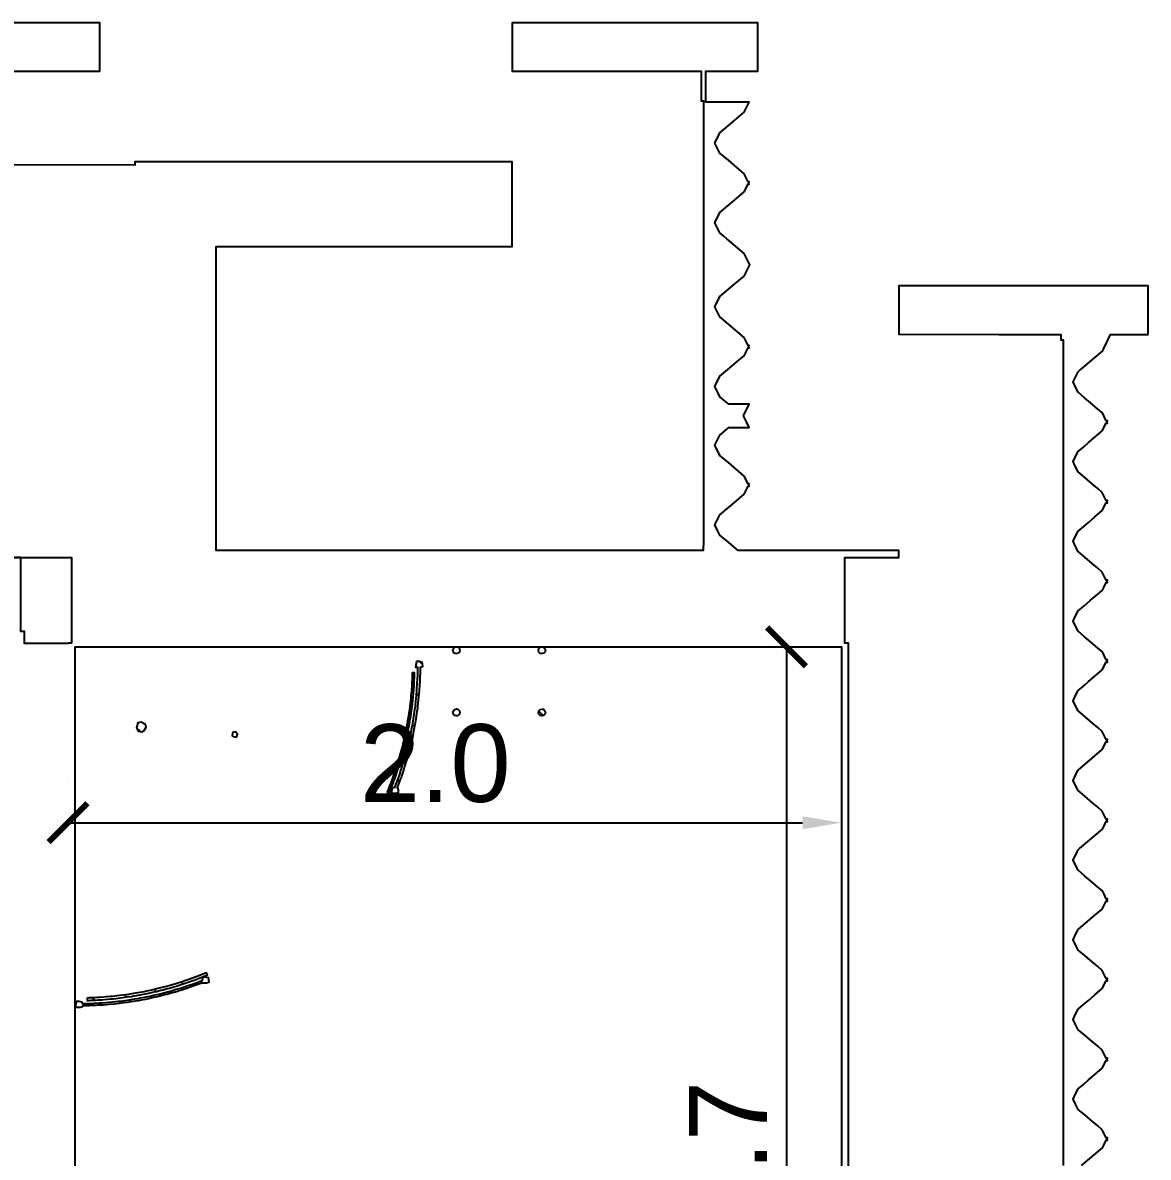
# Model space of a CAD drawing. Header units: metres. Extents: x -155 to -31, y -2 to 38.
# Drawn here: x -141.127 to -138.231, y 16.647 to 19.566 of the extents above; entities that cross this region are included whole.
import ezdxf

# ---------------------------------------------------------------- set-up
doc = ezdxf.new("R2010")
doc.units = ezdxf.units.M
doc.layers.add('DİMENSİONS', color=1, linetype='Continuous', true_color=0xff0000)
doc.layers.add('Layer 03$CATI_MOBILYA', color=9, linetype='Continuous', true_color=0xc0c0c0)
doc.layers.add('Layer 03$CATI_DUVAR', color=7, linetype='Continuous')
doc.styles.add('Default', font='arial.ttf')
doc.dimstyles.new('Default', dxfattribs={"dimscale": 2, "dimtxt": 0.1, "dimasz": 0.1, "dimexe": 0.05, "dimexo": 0.05, "dimgap": 0.025, "dimtad": 1, "dimtoh": 1, "dimzin": 1, "dimdsep": 46, "dimtxsty": 'Default', "dimcen": 0.05, "dimazin": 1, "dimtfac": 1, "dimtdec": 4, "dimtix": 1, "dimtofl": 0, "dimtmove": 1, "dimatfit": 3, "dimfxl": 0.1, "dimtolj": 1, "dimtzin": 1, "dimarcsym": 0})
pattern_1 = [(135, (-140.90624, 9.92203), (-0.0449013, -0.0449013), [])]

# ---------------------------------------------------------------- blocks, each defined once
blk = doc.blocks.new('_ArchTick')
at = {"color": 0, "linetype": 'ByBlock', "const_width": 0.15}
blk.add_lwpolyline([(-0.5, -0.5), (0.5, 0.5)], dxfattribs=at)
blk = doc.blocks.new('*D21')
at = {"layer": 'Defpoints', "color": 0}
for p in [(-139.1615, 17.9601), (-139.1615, 15.2387), (-139.1615, 15.2387)]:
    blk.add_point(p, dxfattribs=at)
at = {"layer": 'DİMENSİONS', "color": 0, "lineweight": -2}
for p, q in [((-139.1615, 17.9601), (-139.1615, 15.3387)), ((-139.0615, 17.9601), (-139.0615, 17.9601)), ((-139.0615, 15.2387), (-139.0615, 15.2387))]:
    blk.add_line(p, q, dxfattribs=at)
at = {"layer": 'DİMENSİONS', "color": 0}
blk.add_solid([(-139.1782, 15.3387), (-139.1449, 15.3387), (-139.1615, 15.2387)], dxfattribs=at)
at = {"layer": 'DİMENSİONS', "color": 0, "lineweight": -2, "xscale": 0.1, "yscale": 0.1, "zscale": 0.1, "rotation": 90}
blk.add_blockref('_ArchTick', (-139.1615, 17.9601), dxfattribs=at)
at = {"layer": 'DİMENSİONS', "color": 0, "insert": (-139.3119, 16.6494), "char_height": 0.2, "attachment_point": 5, "rotation": 90, "style": 'Default'}
blk.add_mtext('\\A1;2.7', dxfattribs=at)
blk = doc.blocks.new('*D60')
at = {"layer": 'Defpoints', "color": 0}
for p in [(-141.01, 17.5076), (-139.0202, 17.5076), (-139.0202, 17.5076)]:
    blk.add_point(p, dxfattribs=at)
at = {"layer": 'DİMENSİONS', "color": 0, "lineweight": -2}
for p, q in [((-141.01, 17.6076), (-141.01, 17.6076)), ((-139.0202, 17.6076), (-139.0202, 17.6076)), ((-141.01, 17.5076), (-139.1202, 17.5076))]:
    blk.add_line(p, q, dxfattribs=at)
at = {"layer": 'DİMENSİONS', "color": 0}
blk.add_solid([(-139.1202, 17.4909), (-139.1202, 17.5243), (-139.0202, 17.5076)], dxfattribs=at)
at = {"layer": 'DİMENSİONS', "color": 0, "lineweight": -2, "xscale": 0.1, "yscale": 0.1, "zscale": 0.1, "rotation": 180}
blk.add_blockref('_ArchTick', (-141.01, 17.5076), dxfattribs=at)
at = {"layer": 'DİMENSİONS', "color": 0, "insert": (-140.0651, 17.6597), "char_height": 0.2, "attachment_point": 5, "style": 'Default'}
blk.add_mtext('\\A1;2.0', dxfattribs=at)

msp = doc.modelspace()

# ---------------------------------------------------------------- hatches: boundary and pattern name
at = {"layer": 'Layer 03$CATI_MOBILYA'}
h = msp.add_hatch(dxfattribs=at)
h.set_pattern_fill('ANSI31', scale=0.02, angle=90, style=0, pattern_type=2)
h.set_pattern_definition(pattern_1)
h.paths.add_polyline_path([(-140.0073, 17.9594), (-140.0063, 17.9591), (-140.0038, 17.9566), (-140.003, 17.9558), (-140.002, 17.9523), (-140.0017, 17.9513), (-140.0027, 17.9478), (-140.003, 17.9468), (-140.0055, 17.9443), (-140.0063, 17.9435), (-140.0097, 17.9426), (-140.0108, 17.9423), (-140.0142, 17.9433), (-140.0153, 17.9435), (-140.0178, 17.946), (-140.0186, 17.9468), (-140.0195, 17.9502), (-140.0198, 17.9513), (-140.0189, 17.9548), (-140.0186, 17.9558), (-140.0161, 17.9584), (-140.0153, 17.9591), (-140.0118, 17.96), (-140.0108, 17.9603)], flags=0)
h = msp.add_hatch(dxfattribs=at)
h.set_pattern_fill('ANSI31', scale=0.02, angle=90, style=0, pattern_type=2)
h.set_pattern_definition(pattern_1)
h.paths.add_polyline_path([(-139.796, 17.9584), (-139.7953, 17.9591), (-139.7918, 17.96), (-139.7908, 17.9603), (-139.7873, 17.9594), (-139.7862, 17.9591), (-139.7838, 17.9566), (-139.783, 17.9558), (-139.782, 17.9523), (-139.7817, 17.9513), (-139.7827, 17.9478), (-139.783, 17.9468), (-139.7855, 17.9443), (-139.7862, 17.9435), (-139.7897, 17.9426), (-139.7908, 17.9423), (-139.7942, 17.9433), (-139.7953, 17.9435), (-139.7978, 17.946), (-139.7986, 17.9468), (-139.7995, 17.9502), (-139.7998, 17.9513), (-139.7989, 17.9548), (-139.7986, 17.9558)], flags=0)
h = msp.add_hatch(dxfattribs=at)
h.set_pattern_fill('ANSI31', scale=0.02, angle=90, style=0, pattern_type=2)
h.set_pattern_definition(pattern_1)
h.paths.add_polyline_path([(-140.1772, 17.5891), (-140.1746, 17.5991), (-140.1698, 17.5986), (-140.1691, 17.5985), (-140.1686, 17.5998), (-140.1654, 17.6081), (-140.1634, 17.6136), (-140.1593, 17.625), (-140.1567, 17.6326), (-140.1535, 17.642), (-140.1522, 17.646), (-140.1482, 17.6589), (-140.1463, 17.6651), (-140.1437, 17.6741), (-140.1392, 17.69), (-140.1365, 17.7009), (-140.1346, 17.7081), (-140.1325, 17.717), (-140.1314, 17.7221), (-140.13, 17.7283), (-140.1273, 17.741), (-140.1261, 17.7475), (-140.124, 17.7584), (-140.1221, 17.7692), (-140.1211, 17.7752), (-140.1194, 17.7861), (-140.1183, 17.7938), (-140.117, 17.8031), (-140.1164, 17.8078), (-140.115, 17.8209), (-140.1143, 17.8273), (-140.1136, 17.8351), (-140.1124, 17.8485), (-140.1113, 17.8664), (-140.1107, 17.8764), (-140.1104, 17.887), (-140.11, 17.9055), (-140.11, 17.9072), (-140.1148, 17.9072), (-140.1147, 17.9137), (-140.1122, 17.9236), (-140.1074, 17.9232), (-140.0996, 17.9214), (-140.0986, 17.9169), (-140.0978, 17.9087), (-140.1036, 17.9072), (-140.104, 17.9072), (-140.1041, 17.9), (-140.1042, 17.8918), (-140.1045, 17.8841), (-140.105, 17.8704), (-140.1055, 17.8625), (-140.1064, 17.8488), (-140.1073, 17.838), (-140.1079, 17.8312), (-140.1097, 17.815), (-140.1105, 17.8073), (-140.1112, 17.8021), (-140.1124, 17.7929), (-140.114, 17.7818), (-140.1151, 17.7744), (-140.1176, 17.7601), (-140.1191, 17.7518), (-140.1217, 17.7388), (-140.1232, 17.7313), (-140.1249, 17.7236), (-140.128, 17.7099), (-140.1315, 17.6961), (-140.1335, 17.6884), (-140.1357, 17.6803), (-140.1399, 17.6657), (-140.1439, 17.6526), (-140.1461, 17.6453), (-140.1479, 17.6399), (-140.152, 17.6276), (-140.1533, 17.624), (-140.1559, 17.6169), (-140.1612, 17.6023), (-140.1632, 17.5972), (-140.162, 17.5969), (-140.161, 17.5923), (-140.1602, 17.5841), (-140.166, 17.5827), (-140.1772, 17.5826)], flags=0)
h = msp.add_hatch(dxfattribs=at)
h.set_pattern_fill('ANSI31', scale=0.02, angle=90, style=0, pattern_type=2)
h.set_pattern_definition(pattern_1)
h.paths.add_polyline_path([(-140.1336, 17.7508), (-140.1324, 17.757), (-140.1305, 17.7677), (-140.1294, 17.7739), (-140.1282, 17.7817), (-140.1262, 17.795), (-140.124, 17.8124), (-140.1228, 17.8226), (-140.1212, 17.8405), (-140.1203, 17.8505), (-140.1196, 17.8616), (-140.1192, 17.8679), (-140.119, 17.8723), (-140.1186, 17.8809), (-140.1184, 17.8859), (-140.1182, 17.8936), (-140.1204, 17.8936), (-140.1243, 17.8937), (-140.1245, 17.8851), (-140.1246, 17.8799), (-140.1253, 17.8668), (-140.1257, 17.8596), (-140.1266, 17.8469), (-140.1271, 17.8407), (-140.1276, 17.8356), (-140.1284, 17.8266), (-140.1299, 17.8141), (-140.1307, 17.8069), (-140.1314, 17.8017), (-140.1326, 17.7927), (-140.1348, 17.7784), (-140.1363, 17.769), (-140.1376, 17.7619), (-140.1389, 17.755), (-140.1398, 17.7498), (-140.1411, 17.7436), (-140.1433, 17.7329), (-140.1445, 17.7276), (-140.1452, 17.7246), (-140.1464, 17.7193), (-140.1473, 17.7154), (-140.1487, 17.7096), (-140.1507, 17.7019), (-140.1535, 17.6912), (-140.1552, 17.6849), (-140.1579, 17.6751), (-140.1618, 17.6625), (-140.1642, 17.6546), (-140.1687, 17.6409), (-140.171, 17.6339), (-140.1742, 17.6251), (-140.1796, 17.6102), (-140.1827, 17.6023), (-140.1847, 17.5973), (-140.1876, 17.5901), (-140.189, 17.5865), (-140.1855, 17.585), (-140.1835, 17.5842), (-140.1823, 17.5873), (-140.1801, 17.5924), (-140.1765, 17.6018), (-140.1738, 17.6086), (-140.1705, 17.6176), (-140.1687, 17.6226), (-140.1647, 17.634), (-140.1621, 17.6417), (-140.1595, 17.6493), (-140.1582, 17.6537), (-140.1541, 17.667), (-140.1519, 17.6744), (-140.1493, 17.6836), (-140.1482, 17.6876), (-140.1449, 17.7006), (-140.1431, 17.7075), (-140.1408, 17.7168), (-140.1396, 17.7221), (-140.1382, 17.7282), (-140.1357, 17.74)], flags=0)
h = msp.add_hatch(dxfattribs=at)
h.set_pattern_fill('ANSI31', scale=0.02, angle=90, style=0, pattern_type=2)
h.set_pattern_definition(pattern_1)
h.paths.add_polyline_path([(-140.0186, 17.7958), (-140.0161, 17.7984), (-140.0153, 17.7992), (-140.0118, 17.8001), (-140.0108, 17.8003), (-140.0073, 17.7994), (-140.0063, 17.7992), (-140.0038, 17.7966), (-140.003, 17.7958), (-140.002, 17.7924), (-140.0017, 17.7913), (-140.0027, 17.7879), (-140.003, 17.7868), (-140.0055, 17.7843), (-140.0063, 17.7836), (-140.0097, 17.7826), (-140.0108, 17.7823), (-140.0142, 17.7833), (-140.0153, 17.7836), (-140.0178, 17.7861), (-140.0186, 17.7868), (-140.0195, 17.7903), (-140.0198, 17.7913), (-140.0189, 17.7948)], flags=0)
h = msp.add_hatch(dxfattribs=at)
h.set_pattern_fill('ANSI31', scale=0.02, angle=90, style=0, pattern_type=2)
h.set_pattern_definition(pattern_1)
h.paths.add_polyline_path([(-139.7908, 17.8003), (-139.7873, 17.7994), (-139.7862, 17.7992), (-139.7838, 17.7966), (-139.783, 17.7958), (-139.782, 17.7924), (-139.7817, 17.7913), (-139.7827, 17.7879), (-139.783, 17.7868), (-139.7855, 17.7843), (-139.7862, 17.7836), (-139.7897, 17.7826), (-139.7908, 17.7823), (-139.7942, 17.7833), (-139.7953, 17.7836), (-139.7978, 17.7861), (-139.7986, 17.7868), (-139.7995, 17.7903), (-139.7998, 17.7913), (-139.7989, 17.7948), (-139.7986, 17.7958), (-139.796, 17.7984), (-139.7953, 17.7992), (-139.7918, 17.8001)], flags=0)
h = msp.add_hatch(dxfattribs=at)
h.set_pattern_fill('ANSI31', scale=0.02, angle=90, style=0, pattern_type=2)
h.set_pattern_definition(pattern_1)
h.paths.add_polyline_path([(-140.8204, 17.7412), (-140.8143, 17.7451), (-140.8087, 17.7539), (-140.8103, 17.76), (-140.822, 17.7662), (-140.8307, 17.7643), (-140.8335, 17.7516), (-140.8292, 17.7435)], flags=0)
h = msp.add_hatch(dxfattribs=at)
h.set_pattern_fill('ANSI31', scale=0.02, angle=90, style=0, pattern_type=2)
h.set_pattern_definition(pattern_1)
h.paths.add_polyline_path([(-140.5759, 17.7292), (-140.5738, 17.7356), (-140.5779, 17.7407), (-140.5803, 17.7414), (-140.5863, 17.7394), (-140.587, 17.738), (-140.5874, 17.7313), (-140.5854, 17.7295), (-140.5767, 17.7275)], flags=0)
h = msp.add_hatch(dxfattribs=at)
h.set_pattern_fill('ANSI31', scale=0.02, angle=90, style=0, pattern_type=2)
h.set_pattern_definition(pattern_1)
h.paths.add_polyline_path([(-140.9746, 17.0464), (-140.9737, 17.0423), (-140.9687, 17.0423), (-140.9619, 17.0425), (-140.9503, 17.0428), (-140.9426, 17.0432), (-140.9295, 17.0438), (-140.9232, 17.0443), (-140.9121, 17.0451), (-140.9058, 17.0457), (-140.8947, 17.0466), (-140.8809, 17.0482), (-140.8746, 17.0489), (-140.8702, 17.0494), (-140.8591, 17.0509), (-140.8538, 17.0517), (-140.838, 17.0543), (-140.8306, 17.0555), (-140.8242, 17.0567), (-140.8131, 17.0588), (-140.7995, 17.0616), (-140.7904, 17.0636), (-140.7814, 17.0657), (-140.7762, 17.0669), (-140.7635, 17.0701), (-140.7574, 17.0717), (-140.747, 17.0746), (-140.741, 17.0763), (-140.7349, 17.0781), (-140.7237, 17.0814), (-140.7157, 17.084), (-140.7021, 17.0884), (-140.6901, 17.0926), (-140.683, 17.0951), (-140.6789, 17.0967), (-140.6699, 17.1), (-140.6652, 17.1018), (-140.6643, 17.1022), (-140.662, 17.1113), (-140.6572, 17.1109), (-140.6494, 17.1091), (-140.6484, 17.1046), (-140.6476, 17.0964), (-140.6534, 17.0949), (-140.6646, 17.0949), (-140.6646, 17.0956), (-140.6687, 17.094), (-140.6835, 17.0886), (-140.6904, 17.0861), (-140.6955, 17.0843), (-140.7042, 17.0814), (-140.7172, 17.0772), (-140.7243, 17.0749), (-140.7284, 17.0737), (-140.7377, 17.0709), (-140.7457, 17.0687), (-140.7558, 17.0659), (-140.7618, 17.0644), (-140.7731, 17.0615), (-140.7796, 17.06), (-140.7899, 17.0575), (-140.8027, 17.0548), (-140.8105, 17.0531), (-140.8222, 17.0509), (-140.8286, 17.0497), (-140.8364, 17.0485), (-140.8526, 17.0459), (-140.858, 17.0451), (-140.8668, 17.0439), (-140.8778, 17.0425), (-140.8853, 17.0416), (-140.8917, 17.0409), (-140.9049, 17.0397), (-140.9101, 17.0392), (-140.9192, 17.0385), (-140.9267, 17.0381), (-140.938, 17.0374), (-140.9492, 17.037), (-140.9556, 17.0367), (-140.9619, 17.0366), (-140.973, 17.0363), (-140.9728, 17.0337), (-140.9786, 17.0322), (-140.9898, 17.0322), (-140.9897, 17.0387), (-140.9872, 17.0486), (-140.9824, 17.0482)], flags=0)
h = msp.add_hatch(dxfattribs=at)
h.set_pattern_fill('ANSI31', scale=0.02, angle=90, style=0, pattern_type=2)
h.set_pattern_definition(pattern_1)
h.paths.add_polyline_path([(-140.8872, 17.0555), (-140.8748, 17.0569), (-140.8642, 17.0584), (-140.8579, 17.0593), (-140.847, 17.0609), (-140.841, 17.0618), (-140.8334, 17.0632), (-140.8197, 17.0657), (-140.8063, 17.0684), (-140.7984, 17.07), (-140.7885, 17.0723), (-140.7822, 17.0737), (-140.7712, 17.0764), (-140.7653, 17.0779), (-140.7549, 17.0807), (-140.749, 17.0823), (-140.738, 17.0854), (-140.732, 17.0872), (-140.7241, 17.0897), (-140.7108, 17.0939), (-140.6986, 17.0981), (-140.6916, 17.1005), (-140.6831, 17.1037), (-140.6682, 17.1092), (-140.6572, 17.1136), (-140.6512, 17.1161), (-140.652, 17.1181), (-140.6536, 17.1217), (-140.6591, 17.1194), (-140.6692, 17.1153), (-140.6806, 17.111), (-140.6876, 17.1083), (-140.7039, 17.1027), (-140.7118, 17.0999), (-140.7157, 17.0986), (-140.7247, 17.0958), (-140.7324, 17.0934), (-140.7419, 17.0905), (-140.7472, 17.0891), (-140.7503, 17.0882), (-140.7571, 17.0863), (-140.7612, 17.0851), (-140.7787, 17.0808), (-140.7884, 17.0784), (-140.7956, 17.0768), (-140.8081, 17.0741), (-140.8143, 17.0728), (-140.8253, 17.0707), (-140.8313, 17.0697), (-140.8418, 17.0678), (-140.8547, 17.0658), (-140.8621, 17.0647), (-140.8702, 17.0636), (-140.8841, 17.0618), (-140.8949, 17.0608), (-140.9011, 17.0601), (-140.9119, 17.0592), (-140.9181, 17.0586), (-140.9289, 17.0579), (-140.9351, 17.0575), (-140.9429, 17.0572), (-140.9479, 17.0569), (-140.9564, 17.0567), (-140.9607, 17.0566), (-140.9606, 17.0527), (-140.9606, 17.0506), (-140.9573, 17.0506), (-140.9519, 17.0508), (-140.9464, 17.0511), (-140.9397, 17.0513), (-140.9326, 17.0516), (-140.9229, 17.0523), (-140.9081, 17.0534), (-140.8988, 17.0543), (-140.8935, 17.0548)], flags=0)

# ---------------------------------------------------------------- linework, layer by layer
at = {"layer": 'Layer 03$CATI_DUVAR'}
for points in [[(-141.4163, 19.441), (-140.9284, 19.441), (-140.9284, 19.5661), (-141.5615, 19.5661)], [(-139.0022, 15.2298), (-139.0022, 17.9697), (-139.0112, 17.9697), (-139.0112, 18.19), (-138.8728, 18.19), (-138.8728, 18.208), (-139.2861, 18.208), (-139.3151, 18.2325), (-139.3227, 18.239), (-139.3327, 18.2475), (-139.3379, 18.2579), (-139.3458, 18.2738), (-139.3327, 18.3002), (-139.3119, 18.3178), (-139.3012, 18.3268), (-139.2833, 18.3421), (-139.2704, 18.3529), (-139.2603, 18.3733), (-139.2577, 18.3733), (-139.259, 18.3761), (-139.2575, 18.3793), (-139.2605, 18.3793), (-139.2703, 18.3996), (-139.3111, 18.4343), (-139.3328, 18.4527), (-139.3456, 18.4788), (-139.3328, 18.5052), (-139.3098, 18.5246), (-139.2575, 18.5246), (-139.2646, 18.539), (-139.2721, 18.5545), (-139.2585, 18.5826), (-139.2577, 18.5842), (-139.3098, 18.5843), (-139.3151, 18.5888), (-139.3227, 18.5952), (-139.3327, 18.6037), (-139.3379, 18.6142), (-139.3458, 18.63), (-139.3327, 18.6564), (-139.312, 18.674), (-139.3012, 18.683), (-139.2833, 18.6983), (-139.2704, 18.7091), (-139.2603, 18.7295), (-139.2577, 18.7295), (-139.259, 18.7324), (-139.2575, 18.7355), (-139.2605, 18.7355), (-139.2703, 18.7559), (-139.3111, 18.7905), (-139.3328, 18.8089), (-139.3456, 18.835), (-139.3328, 18.8614), (-139.2944, 18.8939), (-139.2704, 18.9143), (-139.2562, 18.9434), (-139.2646, 18.9605), (-139.2704, 18.9724), (-139.3151, 19.0102), (-139.3227, 19.0167), (-139.3327, 19.0252), (-139.3379, 19.0357), (-139.3458, 19.0515), (-139.3327, 19.0779), (-139.3119, 19.0955), (-139.3012, 19.1045), (-139.2833, 19.1198), (-139.2704, 19.1306), (-139.2603, 19.151), (-139.2577, 19.151), (-139.259, 19.1538), (-139.2575, 19.157), (-139.2605, 19.157), (-139.2703, 19.1773), (-139.3111, 19.212), (-139.3328, 19.2304), (-139.3456, 19.2565), (-139.3328, 19.2829), (-139.2944, 19.3153), (-139.2704, 19.3357), (-139.2585, 19.3603), (-139.2577, 19.3619), (-139.3687, 19.362), (-139.3686, 19.441), (-139.2353, 19.441), (-139.2353, 19.5661), (-139.8675, 19.5661), (-139.8675, 19.441), (-139.3806, 19.441), (-139.3807, 19.365), (-139.3747, 19.365), (-139.3747, 19.3358), (-139.3747, 19.3154), (-139.3747, 19.2829), (-139.3747, 19.2637), (-139.3748, 19.2565), (-139.3748, 19.2493), (-139.3748, 19.2304), (-139.3748, 19.212), (-139.3748, 19.1774), (-139.3748, 19.157), (-139.3748, 19.1518), (-139.3748, 19.1511), (-139.3748, 19.145), (-139.3748, 19.1307), (-139.3748, 19.1198), (-139.3749, 19.1046), (-139.3749, 19.0955), (-139.3749, 19.0779), (-139.3749, 19.0588), (-139.3749, 19.0515), (-139.3749, 19.0443), (-139.3749, 19.0357), (-139.3749, 19.0252), (-139.3749, 19.0167), (-139.3749, 19.0102), (-139.3749, 18.9725), (-139.3749, 18.9605), (-139.375, 18.9476), (-139.375, 18.9389), (-139.375, 18.9143), (-139.375, 18.8939), (-139.375, 18.8614), (-139.375, 18.8423), (-139.375, 18.835), (-139.375, 18.8278), (-139.3751, 18.8089), (-139.3751, 18.7906), (-139.3751, 18.7559), (-139.3751, 18.7313), (-139.3751, 18.7297), (-139.3751, 18.7235), (-139.3751, 18.7092), (-139.3751, 18.6983), (-139.3751, 18.6831), (-139.3751, 18.674), (-139.3752, 18.6565), (-139.3752, 18.6373), (-139.3752, 18.6301), (-139.3752, 18.6229), (-139.3752, 18.6142), (-139.3752, 18.6037), (-139.3752, 18.5953), (-139.3752, 18.5888), (-139.3752, 18.551), (-139.3752, 18.5377), (-139.3753, 18.5052), (-139.3753, 18.486), (-139.3753, 18.4788), (-139.3753, 18.4716), (-139.3753, 18.4527), (-139.3753, 18.4343), (-139.3753, 18.3997), (-139.3753, 18.3793), (-139.3753, 18.3747), (-139.3753, 18.3734), (-139.3753, 18.3673), (-139.3754, 18.353), (-139.3754, 18.3421), (-139.3754, 18.3269), (-139.3754, 18.3178), (-139.3754, 18.3002), (-139.3754, 18.2811), (-139.3754, 18.2739), (-139.3754, 18.2666), (-139.3754, 18.258), (-139.3754, 18.2475), (-139.3754, 18.239), (-139.3754, 18.2326), (-139.3755, 18.208), (-140.6292, 18.208), (-140.6292, 18.9901), (-139.8671, 18.9901), (-139.8671, 19.1991), (-139.8671, 19.2081), (-140.8378, 19.2081), (-140.8378, 19.1993), (-141.4226, 19.2)], [(-138.4024, 16.6254), (-138.3488, 16.6707), (-138.3444, 16.6796), (-138.3388, 16.691), (-138.3358, 16.691), (-138.3373, 16.6941), (-138.3359, 16.697), (-138.3387, 16.697), (-138.3489, 16.7174), (-138.3607, 16.7274), (-138.3801, 16.7439), (-138.3941, 16.7557), (-138.4111, 16.77), (-138.4176, 16.7831), (-138.4241, 16.7965), (-138.4176, 16.8099), (-138.4111, 16.823), (-138.3968, 16.8351), (-138.3844, 16.8457), (-138.3678, 16.8596), (-138.349, 16.8757), (-138.3387, 16.896), (-138.3358, 16.896), (-138.3372, 16.899), (-138.3358, 16.9019), (-138.3387, 16.9019), (-138.349, 16.9224), (-138.3607, 16.9324), (-138.3801, 16.949), (-138.3942, 16.9607), (-138.4112, 16.975), (-138.4177, 16.9881), (-138.4241, 17.0016), (-138.4176, 17.015), (-138.4112, 17.0279), (-138.3969, 17.04), (-138.3845, 17.0506), (-138.3678, 17.0647), (-138.349, 17.0808), (-138.3387, 17.101), (-138.3358, 17.1011), (-138.3372, 17.104), (-138.3358, 17.107), (-138.3387, 17.107), (-138.3489, 17.1275), (-138.3607, 17.1374), (-138.3801, 17.154), (-138.3941, 17.1657), (-138.4111, 17.1801), (-138.4176, 17.1931), (-138.4241, 17.2066), (-138.4176, 17.22), (-138.4113, 17.233), (-138.3678, 17.2696), (-138.349, 17.2855), (-138.3387, 17.3061), (-138.3359, 17.3061), (-138.3373, 17.3089), (-138.3358, 17.312), (-138.3388, 17.312), (-138.3444, 17.3234), (-138.3488, 17.3323), (-138.3603, 17.3422), (-138.3741, 17.3538), (-138.3944, 17.3708), (-138.4113, 17.3852), (-138.4177, 17.3985), (-138.4241, 17.4115), (-138.4137, 17.4329), (-138.4113, 17.4378), (-138.4064, 17.442), (-138.4024, 17.4454), (-138.3488, 17.4907), (-138.3444, 17.4995), (-138.3388, 17.5111), (-138.3358, 17.5111), (-138.3373, 17.5141), (-138.3359, 17.517), (-138.3387, 17.517), (-138.3489, 17.5375), (-138.3606, 17.5473), (-138.3743, 17.5589), (-138.3941, 17.5756), (-138.4111, 17.5901), (-138.4176, 17.6032), (-138.4241, 17.6166), (-138.4176, 17.63), (-138.4113, 17.6431), (-138.3678, 17.6796), (-138.349, 17.6956), (-138.3387, 17.7161), (-138.3358, 17.7161), (-138.3372, 17.7191), (-138.3358, 17.722), (-138.3387, 17.722), (-138.3489, 17.7423), (-138.3606, 17.7522), (-138.3743, 17.7637), (-138.3941, 17.7806), (-138.4111, 17.7951), (-138.4176, 17.8082), (-138.4241, 17.8216), (-138.4176, 17.835), (-138.4112, 17.848), (-138.3968, 17.86), (-138.3845, 17.8706), (-138.3678, 17.8845), (-138.349, 17.9006), (-138.3388, 17.921), (-138.3359, 17.921), (-138.3373, 17.9239), (-138.3358, 17.927), (-138.3389, 17.927), (-138.3488, 17.9472), (-138.3603, 17.9571), (-138.3741, 17.9687), (-138.3944, 17.9857), (-138.4113, 18.0002), (-138.4177, 18.0134), (-138.4241, 18.0264), (-138.4176, 18.0398), (-138.4112, 18.0528), (-138.3966, 18.0652), (-138.3799, 18.0796), (-138.3602, 18.0961), (-138.3488, 18.1058), (-138.3444, 18.1147), (-138.3388, 18.1261), (-138.3358, 18.1261), (-138.3373, 18.1292), (-138.3359, 18.1321), (-138.3387, 18.1321), (-138.3489, 18.1523), (-138.3606, 18.1622), (-138.3743, 18.1738), (-138.3941, 18.1907), (-138.4111, 18.2052), (-138.4176, 18.2182), (-138.4241, 18.2317), (-138.4176, 18.2449), (-138.4111, 18.2578), (-138.3968, 18.27), (-138.3844, 18.2805), (-138.3678, 18.2945), (-138.349, 18.3106), (-138.3388, 18.3309), (-138.3358, 18.3309), (-138.3373, 18.334), (-138.3358, 18.3371), (-138.3388, 18.3371), (-138.3489, 18.3573), (-138.3606, 18.3672), (-138.3743, 18.3788), (-138.3941, 18.3957), (-138.4111, 18.4102), (-138.4176, 18.4233), (-138.4241, 18.4367), (-138.4176, 18.45), (-138.4111, 18.4629), (-138.3968, 18.475), (-138.3844, 18.4856), (-138.3678, 18.4995), (-138.349, 18.5156), (-138.3388, 18.536), (-138.3359, 18.536), (-138.3373, 18.5389), (-138.3358, 18.5421), (-138.3389, 18.5421), (-138.3488, 18.5622), (-138.3603, 18.572), (-138.3741, 18.5837), (-138.3944, 18.6007), (-138.4113, 18.6151), (-138.4177, 18.6285), (-138.4241, 18.6416), (-138.4137, 18.663), (-138.4113, 18.6679), (-138.4064, 18.6721), (-138.4024, 18.6755), (-138.3488, 18.7208), (-138.3444, 18.7297), (-138.3276, 18.764), (-138.231, 18.764), (-138.2306, 18.7643), (-138.2306, 18.8153), (-138.231, 18.8271), (-138.231, 18.8891), (-138.6148, 18.8891), (-138.8723, 18.8894), (-138.8723, 18.8891), (-138.8728, 18.8891), (-138.8723, 18.8271), (-138.8723, 18.7643), (-138.6148, 18.764), (-138.4555, 18.764), (-138.4555, 18.7501), (-138.4495, 18.7501), (-138.4495, 18.7297), (-138.4495, 18.7208), (-138.4495, 18.6755), (-138.4495, 18.6721), (-138.4495, 18.6679), (-138.4495, 18.663), (-138.4495, 18.6416), (-138.4495, 18.6285), (-138.4495, 18.6151), (-138.4495, 18.6007), (-138.4495, 18.5837), (-138.4495, 18.572), (-138.4495, 18.5622), (-138.4495, 18.5446), (-138.4495, 18.536), (-138.4495, 18.533), (-138.4495, 18.5156), (-138.4495, 18.4995), (-138.4495, 18.4856), (-138.4495, 18.475), (-138.4495, 18.4629), (-138.4495, 18.45), (-138.4495, 18.4367), (-138.4495, 18.4233), (-138.4495, 18.4102), (-138.4495, 18.3957), (-138.4495, 18.3788), (-138.4495, 18.3672), (-138.4495, 18.3573), (-138.4495, 18.34), (-138.4495, 18.3371), (-138.4495, 18.3279), (-138.4495, 18.3106), (-138.4495, 18.2945), (-138.4495, 18.2805), (-138.4495, 18.27), (-138.4495, 18.2578), (-138.4495, 18.2449), (-138.4495, 18.2317), (-138.4495, 18.2182), (-138.4495, 18.2052), (-138.4495, 18.1907), (-138.4495, 18.1738), (-138.4495, 18.1622), (-138.4495, 18.1523), (-138.4495, 18.1352), (-138.4495, 18.1321), (-138.4495, 18.1147), (-138.4495, 18.1058), (-138.4495, 18.0961), (-138.4495, 18.0796), (-138.4495, 18.0652), (-138.4495, 18.0528), (-138.4495, 18.0398), (-138.4495, 18.0264), (-138.4495, 18.0134), (-138.4495, 18.0001), (-138.4495, 17.9857), (-138.4495, 17.9687), (-138.4495, 17.9571), (-138.4495, 17.9472), (-138.4495, 17.9296), (-138.4495, 17.9269), (-138.4495, 17.9179), (-138.4495, 17.9006), (-138.4495, 17.8845), (-138.4495, 17.8706), (-138.4494, 17.86), (-138.4494, 17.848), (-138.4494, 17.835), (-138.4494, 17.8216), (-138.4494, 17.8082), (-138.4494, 17.7951), (-138.4494, 17.7806), (-138.4494, 17.7637), (-138.4494, 17.7522), (-138.4494, 17.7423), (-138.4494, 17.7251), (-138.4494, 17.7161), (-138.4494, 17.7129), (-138.4494, 17.6956), (-138.4494, 17.6796), (-138.4494, 17.6436), (-138.4494, 17.6431), (-138.4494, 17.6426), (-138.4494, 17.63), (-138.4494, 17.6166), (-138.4494, 17.6032), (-138.4494, 17.5901), (-138.4494, 17.5756), (-138.4494, 17.5589), (-138.4494, 17.5473), (-138.4494, 17.5375), (-138.4494, 17.5202), (-138.4494, 17.5111), (-138.4494, 17.4995), (-138.4494, 17.4907), (-138.4494, 17.4454), (-138.4494, 17.442), (-138.4494, 17.4378), (-138.4494, 17.4329), (-138.4494, 17.4115), (-138.4494, 17.3985), (-138.4494, 17.3852), (-138.4494, 17.3708), (-138.4494, 17.3538), (-138.4494, 17.3422), (-138.4494, 17.3323), (-138.4494, 17.3234), (-138.4494, 17.312), (-138.4494, 17.3028), (-138.4494, 17.2855), (-138.4494, 17.2696), (-138.4494, 17.2336), (-138.4494, 17.233), (-138.4494, 17.2326), (-138.4494, 17.22), (-138.4494, 17.2066), (-138.4494, 17.1931), (-138.4494, 17.1801), (-138.4494, 17.1657), (-138.4494, 17.154), (-138.4494, 17.1374), (-138.4494, 17.1275), (-138.4494, 17.1102), (-138.4494, 17.1069), (-138.4494, 17.101), (-138.4494, 17.0979), (-138.4494, 17.0808), (-138.4494, 17.0647), (-138.4494, 17.0506), (-138.4494, 17.04), (-138.4494, 17.0279), (-138.4494, 17.015), (-138.4494, 17.0015), (-138.4494, 16.9881), (-138.4494, 16.975), (-138.4494, 16.9607), (-138.4494, 16.9489), (-138.4494, 16.9324), (-138.4494, 16.9224), (-138.4494, 16.9051), (-138.4494, 16.896), (-138.4494, 16.8929), (-138.4494, 16.8757), (-138.4494, 16.8596), (-138.4494, 16.8457), (-138.4494, 16.8351), (-138.4494, 16.823), (-138.4494, 16.8099), (-138.4494, 16.7965), (-138.4494, 16.7831), (-138.4494, 16.77), (-138.4494, 16.7557), (-138.4494, 16.7439), (-138.4494, 16.7274), (-138.4494, 16.7174), (-138.4494, 16.7001), (-138.4494, 16.697), (-138.4494, 16.6796), (-138.4494, 16.6707), (-138.4494, 16.6254)], [(-140.992, 15.2387), (-140.992, 17.9601), (-139.0202, 17.9601), (-139.0202, 15.2387)]]:
    msp.add_lwpolyline(points, dxfattribs=at)
msp.add_lwpolyline([(-143.2811, 18.19), (-143.2811, 17.9993), (-143.4702, 17.9993), (-143.4702, 18.19), (-141.001, 18.19), (-141.001, 17.9697), (-141.01, 17.9697), (-141.01, 17.9691), (-141.1221, 17.9691), (-141.1221, 17.9993), (-141.1311, 17.9993), (-141.1311, 18.19)], close=True, dxfattribs=at)
at = {"layer": 'Layer 03$CATI_MOBILYA'}
for points in [[(-140.0073, 17.9594), (-140.0063, 17.9591), (-140.0038, 17.9566), (-140.003, 17.9558), (-140.002, 17.9523), (-140.0017, 17.9513), (-140.0027, 17.9478), (-140.003, 17.9468), (-140.0055, 17.9443), (-140.0063, 17.9435), (-140.0097, 17.9426), (-140.0108, 17.9423), (-140.0142, 17.9433), (-140.0153, 17.9435), (-140.0178, 17.946), (-140.0186, 17.9468), (-140.0195, 17.9502), (-140.0198, 17.9513), (-140.0189, 17.9548), (-140.0186, 17.9558), (-140.0161, 17.9584), (-140.0153, 17.9591), (-140.0118, 17.96), (-140.0108, 17.9603)], [(-139.796, 17.9584), (-139.7953, 17.9591), (-139.7918, 17.96), (-139.7908, 17.9603), (-139.7873, 17.9594), (-139.7862, 17.9591), (-139.7838, 17.9566), (-139.783, 17.9558), (-139.782, 17.9523), (-139.7817, 17.9513), (-139.7827, 17.9478), (-139.783, 17.9468), (-139.7855, 17.9443), (-139.7862, 17.9435), (-139.7897, 17.9426), (-139.7908, 17.9423), (-139.7942, 17.9433), (-139.7953, 17.9435), (-139.7978, 17.946), (-139.7986, 17.9468), (-139.7995, 17.9502), (-139.7998, 17.9513), (-139.7989, 17.9548), (-139.7986, 17.9558)], [(-140.1772, 17.5891), (-140.1746, 17.5991), (-140.1698, 17.5986), (-140.1691, 17.5985), (-140.1686, 17.5998), (-140.1654, 17.6081), (-140.1634, 17.6136), (-140.1593, 17.625), (-140.1567, 17.6326), (-140.1535, 17.642), (-140.1522, 17.646), (-140.1482, 17.6589), (-140.1463, 17.6651), (-140.1437, 17.6741), (-140.1392, 17.69), (-140.1365, 17.7009), (-140.1346, 17.7081), (-140.1325, 17.717), (-140.1314, 17.7221), (-140.13, 17.7283), (-140.1273, 17.741), (-140.1261, 17.7475), (-140.124, 17.7584), (-140.1221, 17.7692), (-140.1211, 17.7752), (-140.1194, 17.7861), (-140.1183, 17.7938), (-140.117, 17.8031), (-140.1164, 17.8078), (-140.115, 17.8209), (-140.1143, 17.8273), (-140.1136, 17.8351), (-140.1124, 17.8485), (-140.1113, 17.8664), (-140.1107, 17.8764), (-140.1104, 17.887), (-140.11, 17.9055), (-140.11, 17.9072), (-140.1148, 17.9072), (-140.1147, 17.9137), (-140.1122, 17.9236), (-140.1074, 17.9232), (-140.0996, 17.9214), (-140.0986, 17.9169), (-140.0978, 17.9087), (-140.1036, 17.9072), (-140.104, 17.9072), (-140.1041, 17.9), (-140.1042, 17.8918), (-140.1045, 17.8841), (-140.105, 17.8704), (-140.1055, 17.8625), (-140.1064, 17.8488), (-140.1073, 17.838), (-140.1079, 17.8312), (-140.1097, 17.815), (-140.1105, 17.8073), (-140.1112, 17.8021), (-140.1124, 17.7929), (-140.114, 17.7818), (-140.1151, 17.7744), (-140.1176, 17.7601), (-140.1191, 17.7518), (-140.1217, 17.7388), (-140.1232, 17.7313), (-140.1249, 17.7236), (-140.128, 17.7099), (-140.1315, 17.6961), (-140.1335, 17.6884), (-140.1357, 17.6803), (-140.1399, 17.6657), (-140.1439, 17.6526), (-140.1461, 17.6453), (-140.1479, 17.6399), (-140.152, 17.6276), (-140.1533, 17.624), (-140.1559, 17.6169), (-140.1612, 17.6023), (-140.1632, 17.5972), (-140.162, 17.5969), (-140.161, 17.5923), (-140.1602, 17.5841), (-140.166, 17.5827), (-140.1772, 17.5826)], [(-140.1336, 17.7508), (-140.1324, 17.757), (-140.1305, 17.7677), (-140.1294, 17.7739), (-140.1282, 17.7817), (-140.1262, 17.795), (-140.124, 17.8124), (-140.1228, 17.8226), (-140.1212, 17.8405), (-140.1203, 17.8505), (-140.1196, 17.8616), (-140.1192, 17.8679), (-140.119, 17.8723), (-140.1186, 17.8809), (-140.1184, 17.8859), (-140.1182, 17.8936), (-140.1204, 17.8936), (-140.1243, 17.8937), (-140.1245, 17.8851), (-140.1246, 17.8799), (-140.1253, 17.8668), (-140.1257, 17.8596), (-140.1266, 17.8469), (-140.1271, 17.8407), (-140.1276, 17.8356), (-140.1284, 17.8266), (-140.1299, 17.8141), (-140.1307, 17.8069), (-140.1314, 17.8017), (-140.1326, 17.7927), (-140.1348, 17.7784), (-140.1363, 17.769), (-140.1376, 17.7619), (-140.1389, 17.755), (-140.1398, 17.7498), (-140.1411, 17.7436), (-140.1433, 17.7329), (-140.1445, 17.7276), (-140.1452, 17.7246), (-140.1464, 17.7193), (-140.1473, 17.7154), (-140.1487, 17.7096), (-140.1507, 17.7019), (-140.1535, 17.6912), (-140.1552, 17.6849), (-140.1579, 17.6751), (-140.1618, 17.6625), (-140.1642, 17.6546), (-140.1687, 17.6409), (-140.171, 17.6339), (-140.1742, 17.6251), (-140.1796, 17.6102), (-140.1827, 17.6023), (-140.1847, 17.5973), (-140.1876, 17.5901), (-140.189, 17.5865), (-140.1855, 17.585), (-140.1835, 17.5842), (-140.1823, 17.5873), (-140.1801, 17.5924), (-140.1765, 17.6018), (-140.1738, 17.6086), (-140.1705, 17.6176), (-140.1687, 17.6226), (-140.1647, 17.634), (-140.1621, 17.6417), (-140.1595, 17.6493), (-140.1582, 17.6537), (-140.1541, 17.667), (-140.1519, 17.6744), (-140.1493, 17.6836), (-140.1482, 17.6876), (-140.1449, 17.7006), (-140.1431, 17.7075), (-140.1408, 17.7168), (-140.1396, 17.7221), (-140.1382, 17.7282), (-140.1357, 17.74)], [(-140.0186, 17.7958), (-140.0161, 17.7984), (-140.0153, 17.7992), (-140.0118, 17.8001), (-140.0108, 17.8003), (-140.0073, 17.7994), (-140.0063, 17.7992), (-140.0038, 17.7966), (-140.003, 17.7958), (-140.002, 17.7924), (-140.0017, 17.7913), (-140.0027, 17.7879), (-140.003, 17.7868), (-140.0055, 17.7843), (-140.0063, 17.7836), (-140.0097, 17.7826), (-140.0108, 17.7823), (-140.0142, 17.7833), (-140.0153, 17.7836), (-140.0178, 17.7861), (-140.0186, 17.7868), (-140.0195, 17.7903), (-140.0198, 17.7913), (-140.0189, 17.7948)], [(-139.7908, 17.8003), (-139.7873, 17.7994), (-139.7862, 17.7992), (-139.7838, 17.7966), (-139.783, 17.7958), (-139.782, 17.7924), (-139.7817, 17.7913), (-139.7827, 17.7879), (-139.783, 17.7868), (-139.7855, 17.7843), (-139.7862, 17.7836), (-139.7897, 17.7826), (-139.7908, 17.7823), (-139.7942, 17.7833), (-139.7953, 17.7836), (-139.7978, 17.7861), (-139.7986, 17.7868), (-139.7995, 17.7903), (-139.7998, 17.7913), (-139.7989, 17.7948), (-139.7986, 17.7958), (-139.796, 17.7984), (-139.7953, 17.7992), (-139.7918, 17.8001)], [(-140.8204, 17.7412), (-140.8143, 17.7451), (-140.8087, 17.7539), (-140.8103, 17.76), (-140.822, 17.7662), (-140.8307, 17.7643), (-140.8335, 17.7516), (-140.8292, 17.7435)], [(-140.5759, 17.7292), (-140.5738, 17.7356), (-140.5779, 17.7407), (-140.5803, 17.7414), (-140.5863, 17.7394), (-140.587, 17.738), (-140.5874, 17.7313), (-140.5854, 17.7295), (-140.5767, 17.7275)], [(-140.9746, 17.0464), (-140.9737, 17.0423), (-140.9687, 17.0423), (-140.9619, 17.0425), (-140.9503, 17.0428), (-140.9426, 17.0432), (-140.9295, 17.0438), (-140.9232, 17.0443), (-140.9121, 17.0451), (-140.9058, 17.0457), (-140.8947, 17.0466), (-140.8809, 17.0482), (-140.8746, 17.0489), (-140.8702, 17.0494), (-140.8591, 17.0509), (-140.8538, 17.0517), (-140.838, 17.0543), (-140.8306, 17.0555), (-140.8242, 17.0567), (-140.8131, 17.0588), (-140.7995, 17.0616), (-140.7904, 17.0636), (-140.7814, 17.0657), (-140.7762, 17.0669), (-140.7635, 17.0701), (-140.7574, 17.0717), (-140.747, 17.0746), (-140.741, 17.0763), (-140.7349, 17.0781), (-140.7237, 17.0814), (-140.7157, 17.084), (-140.7021, 17.0884), (-140.6901, 17.0926), (-140.683, 17.0951), (-140.6789, 17.0967), (-140.6699, 17.1), (-140.6652, 17.1018), (-140.6643, 17.1022), (-140.662, 17.1113), (-140.6572, 17.1109), (-140.6494, 17.1091), (-140.6484, 17.1046), (-140.6476, 17.0964), (-140.6534, 17.0949), (-140.6646, 17.0949), (-140.6646, 17.0956), (-140.6687, 17.094), (-140.6835, 17.0886), (-140.6904, 17.0861), (-140.6955, 17.0843), (-140.7042, 17.0814), (-140.7172, 17.0772), (-140.7243, 17.0749), (-140.7284, 17.0737), (-140.7377, 17.0709), (-140.7457, 17.0687), (-140.7558, 17.0659), (-140.7618, 17.0644), (-140.7731, 17.0615), (-140.7796, 17.06), (-140.7899, 17.0575), (-140.8027, 17.0548), (-140.8105, 17.0531), (-140.8222, 17.0509), (-140.8286, 17.0497), (-140.8364, 17.0485), (-140.8526, 17.0459), (-140.858, 17.0451), (-140.8668, 17.0439), (-140.8778, 17.0425), (-140.8853, 17.0416), (-140.8917, 17.0409), (-140.9049, 17.0397), (-140.9101, 17.0392), (-140.9192, 17.0385), (-140.9267, 17.0381), (-140.938, 17.0374), (-140.9492, 17.037), (-140.9556, 17.0367), (-140.9619, 17.0366), (-140.973, 17.0363), (-140.9728, 17.0337), (-140.9786, 17.0322), (-140.9898, 17.0322), (-140.9897, 17.0387), (-140.9872, 17.0486), (-140.9824, 17.0482)], [(-140.8872, 17.0555), (-140.8748, 17.0569), (-140.8642, 17.0584), (-140.8579, 17.0593), (-140.847, 17.0609), (-140.841, 17.0618), (-140.8334, 17.0632), (-140.8197, 17.0657), (-140.8063, 17.0684), (-140.7984, 17.07), (-140.7885, 17.0723), (-140.7822, 17.0737), (-140.7712, 17.0764), (-140.7653, 17.0779), (-140.7549, 17.0807), (-140.749, 17.0823), (-140.738, 17.0854), (-140.732, 17.0872), (-140.7241, 17.0897), (-140.7108, 17.0939), (-140.6986, 17.0981), (-140.6916, 17.1005), (-140.6831, 17.1037), (-140.6682, 17.1092), (-140.6572, 17.1136), (-140.6512, 17.1161), (-140.652, 17.1181), (-140.6536, 17.1217), (-140.6591, 17.1194), (-140.6692, 17.1153), (-140.6806, 17.111), (-140.6876, 17.1083), (-140.7039, 17.1027), (-140.7118, 17.0999), (-140.7157, 17.0986), (-140.7247, 17.0958), (-140.7324, 17.0934), (-140.7419, 17.0905), (-140.7472, 17.0891), (-140.7503, 17.0882), (-140.7571, 17.0863), (-140.7612, 17.0851), (-140.7787, 17.0808), (-140.7884, 17.0784), (-140.7956, 17.0768), (-140.8081, 17.0741), (-140.8143, 17.0728), (-140.8253, 17.0707), (-140.8313, 17.0697), (-140.8418, 17.0678), (-140.8547, 17.0658), (-140.8621, 17.0647), (-140.8702, 17.0636), (-140.8841, 17.0618), (-140.8949, 17.0608), (-140.9011, 17.0601), (-140.9119, 17.0592), (-140.9181, 17.0586), (-140.9289, 17.0579), (-140.9351, 17.0575), (-140.9429, 17.0572), (-140.9479, 17.0569), (-140.9564, 17.0567), (-140.9607, 17.0566), (-140.9606, 17.0527), (-140.9606, 17.0506), (-140.9573, 17.0506), (-140.9519, 17.0508), (-140.9464, 17.0511), (-140.9397, 17.0513), (-140.9326, 17.0516), (-140.9229, 17.0523), (-140.9081, 17.0534), (-140.8988, 17.0543), (-140.8935, 17.0548)]]:
    msp.add_lwpolyline(points, close=True, dxfattribs=at)

# ---------------------------------------------------------------- dimensions: what is measured, and where the dimension line sits
at = {"layer": 'DİMENSİONS'}
dim = msp.add_linear_dim(base=(-139.1615, 15.2387, 0.5549), p1=(-139.1615, 17.9601, 0.5549), p2=(-139.1615, 15.2387, 0.5549), angle=270, text='2.7', dimstyle='Default', override={"dimscale": 2, "dimasz": 0.05, "dimtih": 0, "dimtoh": 0, "dimdec": 1, "dimlfac": 1, "dimblk1": 'ArchTick', "dimsah": 1}, dxfattribs=at)
dim.commit()
dim.dimension.update_dxf_attribs({"geometry": '*D21', "text_midpoint": (-139.3119, 16.6494, 0.5549)})
dim = msp.add_linear_dim(base=(-139.0202, 17.5076, 0.5549), p1=(-141.01, 17.5076, 0.5549), p2=(-139.0202, 17.5076, 0.5549), text='2.0', dimstyle='Default', override={"dimscale": 2, "dimasz": 0.05, "dimtih": 0, "dimtoh": 0, "dimdec": 1, "dimlfac": 1, "dimblk1": 'ArchTick', "dimsah": 1}, dxfattribs=at)
dim.commit()
dim.dimension.update_dxf_attribs({"geometry": '*D60', "text_midpoint": (-140.0651, 17.6597, 0.5549)})

doc.saveas('drawing.dxf')
